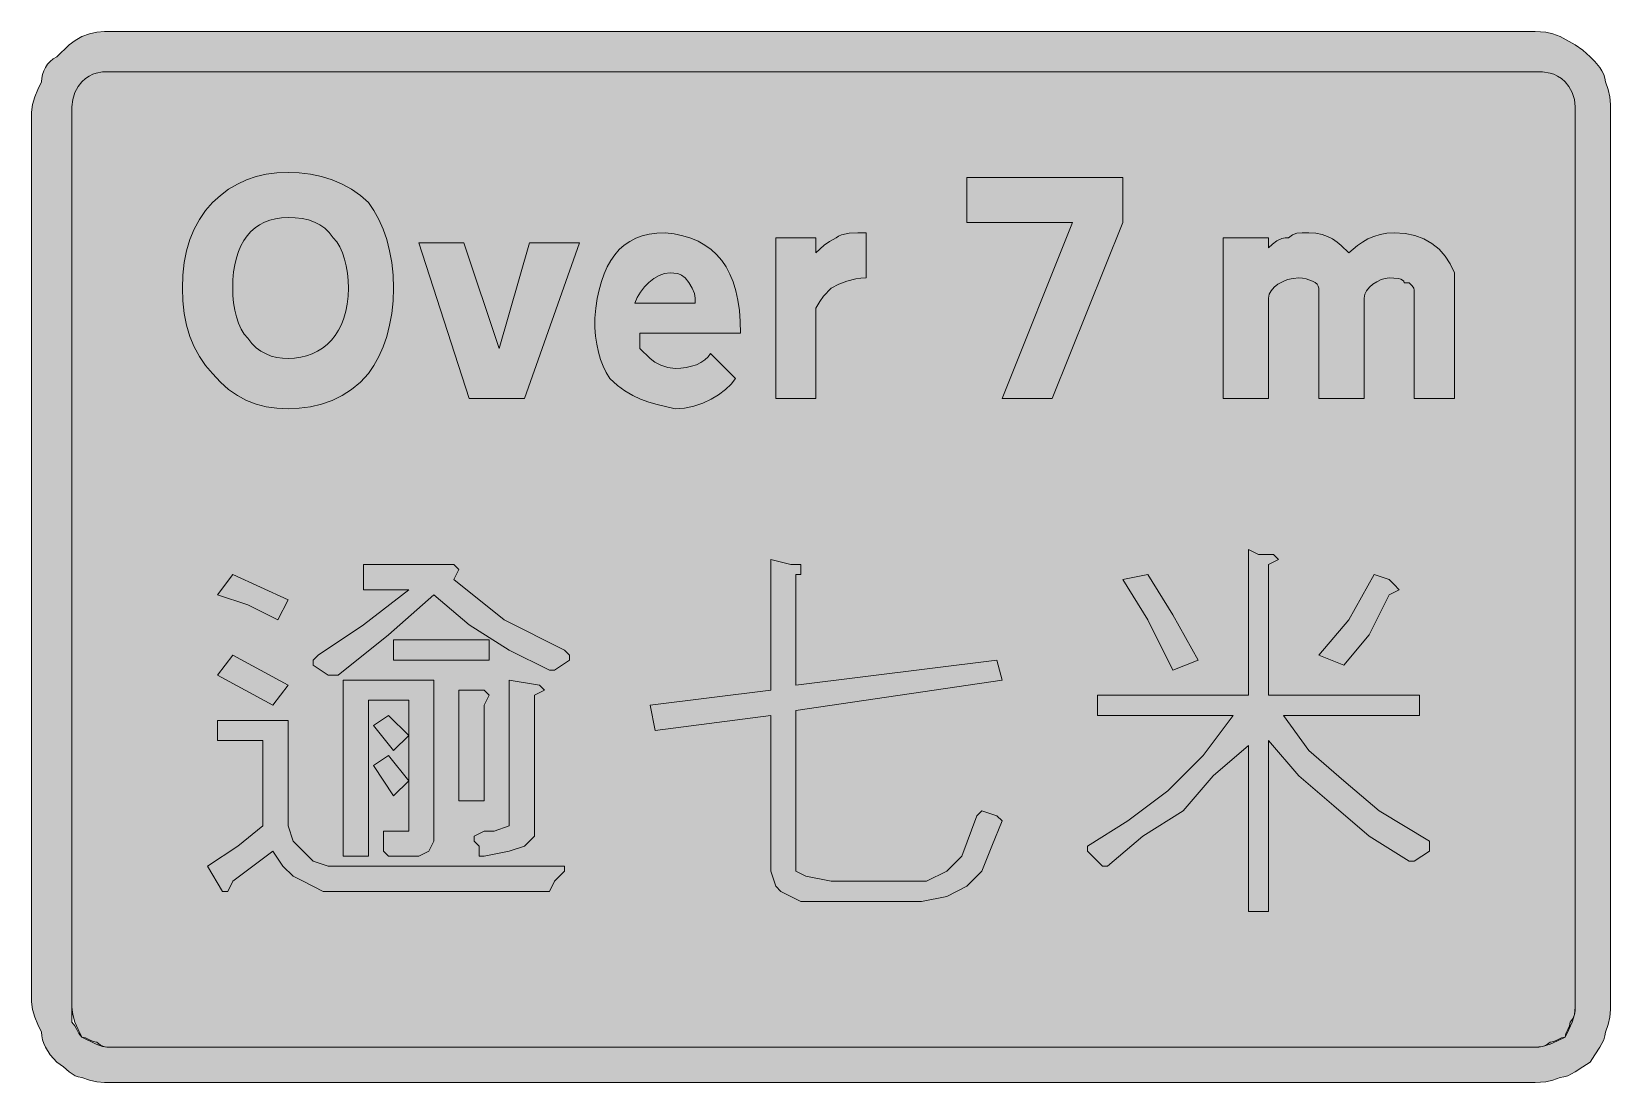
# Model space of a CAD drawing. Header units: metres. Extents: x 95 to 472, y 10 to 261.
import ezdxf

# ---------------------------------------------------------------- set-up
doc = ezdxf.new("R2010")
doc.units = ezdxf.units.M
doc.layers.add('FILL_BLACK_000000', color=7, linetype='Continuous', true_color=0x000000)
doc.layers.add('FILL_WHITE_FFFFFF', color=7, linetype='Continuous', true_color=0xffffff)

msp = doc.modelspace()

# ---------------------------------------------------------------- hatches: boundary and pattern name
at = {"layer": 'FILL_BLACK_000000', "true_color": 0x000000}
h = msp.add_hatch(color=7, dxfattribs=at)
h.dxf.hatch_style = 1
h.paths.add_polyline_path([(95.7, 245.28), (96.47, 247.08), (97.35, 248.88), (97.41, 249.78), (97.57, 250.66), (97.86, 251.52), (98.25, 252.33), (98.76, 253.09), (99.37, 253.77), (100.11, 254.38), (100.95, 254.88), (103.95, 257.73), (105.34, 258.76), (106.95, 259.68), (108.75, 260.37), (110.55, 260.73), (112.35, 260.86), (114.15, 260.88), (453.75, 260.88), (456.3, 260.73), (457.97, 260.37), (459.75, 259.68), (463.35, 257.73), (465.15, 256.47), (466.95, 254.88), (468.02, 253.77), (469.2, 252.33), (469.73, 251.52), (470.16, 250.66), (470.44, 249.78), (470.55, 248.88), (471.24, 247.08), (471.6, 245.28), (471.73, 243.48), (471.75, 241.68), (471.75, 29.28), (471.73, 27.48), (471.6, 25.68), (471.24, 23.88), (470.55, 22.08), (470.44, 21.18), (470.16, 20.28), (469.2, 18.48), (468.02, 16.68), (466.95, 14.88), (465.15, 13.81), (463.35, 12.63), (461.55, 11.67), (460.65, 11.39), (459.75, 11.28), (457.97, 10.59), (456.3, 10.23), (453.75, 10.08), (114.15, 10.08), (112.35, 10.1), (110.55, 10.23), (108.75, 10.59), (106.95, 11.28), (106.1, 11.39), (105.34, 11.67), (103.95, 12.63), (102.56, 13.81), (101.8, 14.38), (100.95, 14.88), (99.37, 16.68), (98.25, 18.48), (97.86, 19.38), (97.57, 20.28), (97.41, 21.18), (97.35, 22.08), (96.47, 23.88), (95.7, 25.68), (95.16, 27.48), (94.95, 29.28), (94.95, 241.68), (95.16, 243.48), (95.7, 245.28)])
h.paths.add_polyline_path([(104.55, 24.48), (105.26, 23.58), (105.75, 22.68), (106.24, 21.78), (106.95, 20.88), (107.85, 20.69), (108.75, 20.28), (109.65, 19.87), (110.55, 19.68), (111.43, 18.99), (112.2, 18.63), (112.95, 18.48), (453.75, 18.48), (454.65, 18.5), (455.55, 18.63), (456.45, 18.99), (457.35, 19.68), (458.25, 19.87), (459.15, 20.28), (460.05, 20.69), (460.95, 20.88), (461.14, 21.78), (461.55, 22.68), (461.96, 23.58), (462.15, 24.48), (462.84, 25.38), (463.2, 26.28), (463.33, 27.18), (463.35, 28.08), (463.35, 242.88), (463.14, 244.66), (462.6, 246.33), (461.83, 247.77), (460.95, 248.88), (460.05, 249.67), (459.15, 250.27), (458.25, 250.69), (457.35, 250.98), (455.55, 251.24), (453.75, 251.28), (112.95, 251.28), (111.84, 251.24), (110.4, 250.98), (109.59, 250.69), (108.73, 250.27), (107.85, 249.67), (106.95, 248.88), (106.07, 247.77), (105.3, 246.33), (104.76, 244.66), (104.55, 242.88), (104.55, 28.08), (104.55, 24.48)], flags=16)
h = msp.add_hatch(color=7, dxfattribs=at)
h.dxf.hatch_style = 1
h.paths.add_polyline_path([(150.97, 171.35), (148.56, 171.96), (146.25, 172.83), (144.06, 173.99), (141.97, 175.44), (140.01, 177.2), (138.15, 179.28), (136.46, 181.19), (135, 183.31), (133.76, 185.63), (132.75, 188.13), (131.96, 190.8), (131.4, 193.62), (131.06, 196.59), (130.95, 199.68), (131.06, 202.77), (131.4, 205.74), (131.96, 208.56), (132.75, 211.23), (133.76, 213.73), (135, 216.05), (136.46, 218.17), (138.15, 220.08), (140.01, 221.77), (141.97, 223.23), (144.06, 224.47), (146.25, 225.48), (148.56, 226.27), (150.97, 226.83), (153.51, 227.17), (156.15, 227.28), (158.85, 227.17), (161.51, 226.83), (164.12, 226.27), (166.65, 225.48), (169.06, 224.47), (171.34, 223.23), (173.44, 221.77), (175.35, 220.08), (176.64, 218.17), (177.81, 216.05), (178.83, 213.73), (179.7, 211.23), (180.4, 208.56), (180.92, 205.74), (181.24, 202.77), (181.35, 199.68), (181.24, 196.59), (180.92, 193.62), (180.4, 190.8), (179.7, 188.13), (178.83, 185.63), (177.81, 183.31), (176.64, 181.19), (175.35, 179.28), (173.44, 177.2), (171.34, 175.44), (169.06, 173.99), (166.65, 172.83), (164.12, 171.96), (161.51, 171.35), (158.85, 170.99), (156.15, 170.88), (153.51, 170.99), (150.97, 171.35)])
h.paths.add_polyline_path([(170.33, 203.24), (170.04, 204.95), (169.65, 206.58), (169.14, 208.09), (168.52, 209.47), (167.79, 210.67), (166.95, 211.68), (165.99, 212.92), (164.92, 213.95), (163.74, 214.78), (162.45, 215.43), (161.04, 215.91), (159.52, 216.24), (157.89, 216.42), (156.15, 216.48), (154.62, 216.41), (153.17, 216.2), (151.81, 215.86), (150.54, 215.37), (149.37, 214.76), (148.28, 214.01), (147.29, 213.14), (146.4, 212.13), (145.61, 211), (144.91, 209.74), (144.32, 208.36), (143.83, 206.86), (143.45, 205.24), (143.17, 203.5), (143.01, 201.65), (142.95, 199.68), (143.01, 197.88), (143.17, 196.12), (143.46, 194.41), (143.85, 192.78), (144.36, 191.27), (144.97, 189.89), (145.71, 188.69), (146.55, 187.68), (147.5, 186.44), (148.56, 185.41), (149.69, 184.58), (150.9, 183.93), (152.16, 183.45), (153.47, 183.12), (154.8, 182.94), (156.15, 182.88), (157.7, 182.95), (159.18, 183.16), (160.6, 183.5), (161.94, 183.99), (163.21, 184.6), (164.4, 185.35), (165.5, 186.22), (166.5, 187.23), (167.41, 188.36), (168.21, 189.62), (168.9, 191), (169.48, 192.5), (169.94, 194.12), (170.28, 195.86), (170.48, 197.71), (170.55, 199.68), (170.49, 201.48), (170.33, 203.24)], flags=16)
h = msp.add_hatch(color=7, dxfattribs=at)
h.dxf.hatch_style = 1
h.paths.add_polyline_path([(318.15, 215.28), (318.15, 226.08), (355.35, 226.08), (355.35, 215.28), (338.55, 173.28), (326.55, 173.28), (343.35, 215.28), (318.15, 215.28)])
h = msp.add_hatch(color=7, dxfattribs=at)
h.dxf.hatch_style = 1
h.paths.add_polyline_path([(261.89, 176.74), (260.53, 175.44), (258.92, 174.22), (257.1, 173.13), (255.11, 172.21), (252.99, 171.5), (250.79, 171.04), (248.55, 170.88), (244.26, 171.84), (242.24, 172.42), (240.3, 173.13), (238.41, 174.01), (236.57, 175.1), (234.75, 176.44), (232.95, 178.08), (232.11, 179.49), (231.38, 181), (230.76, 182.64), (230.25, 184.38), (229.86, 186.24), (229.57, 188.2), (229.41, 190.29), (229.35, 192.48), (229.62, 194.88), (229.97, 197.15), (230.42, 199.26), (230.96, 201.24), (231.6, 203.06), (232.35, 204.74), (233.19, 206.26), (234.15, 207.63), (235.22, 208.85), (236.4, 209.91), (237.71, 210.81), (239.14, 211.55), (240.69, 212.13), (242.38, 212.54), (244.19, 212.8), (246.15, 212.88), (248.33, 212.58), (250.37, 212.14), (252.27, 211.56), (254.02, 210.82), (255.64, 209.92), (257.12, 208.87), (258.45, 207.66), (259.65, 206.28), (260.7, 204.73), (261.62, 203.01), (262.39, 201.12), (263.02, 199.04), (263.52, 196.78), (263.87, 194.34), (264.08, 191.71), (264.15, 188.88), (240.15, 188.88), (240.15, 185.28), (242.55, 182.88), (243.66, 182), (245.1, 181.23), (246.77, 180.69), (248.55, 180.48), (249.9, 180.54), (251.21, 180.7), (252.47, 180.99), (253.65, 181.38), (254.71, 181.89), (255.64, 182.5), (256.39, 183.24), (256.95, 184.08), (262.95, 178.08), (261.89, 176.74)])
h.paths.add_polyline_path([(244.69, 202.66), (243.43, 201.95), (242.25, 201.03), (241.19, 199.94), (240.26, 198.72), (239.51, 197.42), (238.95, 196.08), (253.35, 196.08), (253.35, 197.28), (253.14, 198.37), (252.6, 199.68), (251.83, 200.99), (250.95, 202.08), (250.05, 202.77), (249.15, 203.13), (248.25, 203.26), (247.35, 203.28), (246, 203.12), (244.69, 202.66)], flags=16)
h = msp.add_hatch(color=7, dxfattribs=at)
h.dxf.hatch_style = 1
h.paths.add_polyline_path([(272.55, 173.28), (272.55, 211.68), (282.15, 211.68), (282.15, 208.08), (284.1, 209.88), (285.36, 210.78), (286.95, 211.68), (287.51, 212.08), (288.24, 212.37), (290.1, 212.73), (292.18, 212.86), (294.15, 212.88), (294.15, 202.08), (292.85, 202.03), (291.66, 201.87), (289.5, 201.33), (287.57, 200.56), (285.75, 199.68), (283.95, 197.73), (283.05, 196.47), (282.15, 194.88), (282.15, 173.28), (272.55, 173.28)])
h = msp.add_hatch(color=7, dxfattribs=at)
h.dxf.hatch_style = 1
h.paths.add_polyline_path([(396.01, 201.97), (394.71, 201.67), (393.49, 201.19), (392.4, 200.58), (391.48, 199.85), (390.77, 199.04), (390.31, 198.18), (390.15, 197.28), (390.15, 173.28), (379.35, 173.28), (379.35, 211.68), (390.15, 211.68), (390.15, 209.28), (391.07, 210.16), (392.1, 210.93), (393.36, 211.47), (394.1, 211.63), (394.95, 211.68), (395.87, 212.37), (396.9, 212.73), (398.16, 212.86), (399.75, 212.88), (401.44, 212.77), (402.94, 212.47), (404.26, 211.99), (405.45, 211.38), (406.52, 210.65), (407.51, 209.84), (409.35, 208.08), (411.37, 209.84), (412.56, 210.65), (413.85, 211.38), (415.26, 211.99), (416.77, 212.47), (418.41, 212.77), (420.15, 212.88), (422.74, 212.71), (425.1, 212.22), (427.24, 211.42), (429.15, 210.33), (430.84, 208.95), (432.3, 207.31), (433.54, 205.42), (434.55, 203.28), (434.55, 202.08), (434.55, 200.88), (434.55, 173.28), (424.95, 173.28), (424.95, 198.48), (424.93, 199.19), (424.8, 199.68), (424.44, 200.17), (423.75, 200.88), (422.55, 200.88), (422.44, 201.28), (422.16, 201.57), (421.73, 201.79), (421.2, 201.93), (420.02, 202.06), (418.95, 202.08), (418, 201.97), (417, 201.67), (416, 201.19), (415.05, 200.58), (414.22, 199.85), (413.55, 199.04), (413.11, 198.18), (412.95, 197.28), (412.95, 173.28), (402.15, 173.28), (402.15, 198.48), (402.15, 199.68), (402.04, 200.13), (401.74, 200.56), (401.26, 200.97), (400.65, 201.33), (399.11, 201.87), (398.25, 202.03), (397.35, 202.08), (396.01, 201.97)])
h = msp.add_hatch(color=7, dxfattribs=at)
h.dxf.hatch_style = 1
h.paths.add_polyline_path([(213.75, 210.48), (225.75, 210.48), (212.55, 173.28), (206.55, 173.28), (199.35, 173.28), (187.35, 210.48), (198.15, 210.48), (206.55, 185.28), (213.75, 210.48)])
h = msp.add_hatch(color=7, dxfattribs=at)
h.dxf.hatch_style = 1
h.paths.add_polyline_path([(399.75, 89.28), (408.15, 82.08), (416.55, 74.88), (428.55, 67.68), (428.55, 66.48), (428.55, 65.28), (424.95, 62.88), (423.75, 62.88), (414.15, 68.88), (405.75, 76.08), (397.35, 83.28), (390.15, 91.68), (390.15, 50.88), (385.35, 50.88), (385.35, 90.48), (376.95, 83.28), (369.75, 74.88), (360.15, 68.88), (351.75, 61.68), (350.55, 61.68), (346.95, 65.28), (346.95, 66.48), (356.55, 72.48), (366.15, 79.68), (374.55, 88.08), (381.75, 97.68), (349.35, 97.68), (349.35, 102.48), (385.35, 102.48), (385.35, 137.28), (387.75, 136.08), (391.35, 136.08), (392.55, 134.88), (390.15, 133.68), (390.15, 102.48), (426.15, 102.48), (426.15, 97.68), (393.75, 97.68), (399.75, 89.28)])
h = msp.add_hatch(color=7, dxfattribs=at)
h.dxf.hatch_style = 1
h.paths.add_polyline_path([(196.95, 132.48), (195.75, 130.08), (207.75, 120.48), (222.15, 113.28), (223.35, 112.08), (223.35, 110.88), (219.75, 108.48), (218.55, 108.48), (208.95, 113.28), (199.35, 119.28), (190.95, 126.48), (180.15, 116.88), (168.15, 107.28), (165.75, 107.28), (162.15, 109.68), (162.15, 110.88), (163.35, 112.08), (174.15, 119.28), (184.95, 127.68), (174.15, 127.68), (174.15, 133.68), (195.75, 133.68), (196.95, 132.48)])
h = msp.add_hatch(color=7, dxfattribs=at)
h.dxf.hatch_style = 1
h.paths.add_polyline_path([(271.35, 103.68), (271.35, 134.88), (276.15, 133.68), (278.55, 133.68), (278.55, 132.48), (278.55, 131.28), (277.35, 131.28), (277.35, 104.88), (325.35, 110.88), (326.55, 106.08), (277.35, 98.88), (277.35, 60.48), (279.75, 59.28), (285.75, 58.08), (308.55, 58.08), (313.35, 60.48), (316.95, 64.08), (320.55, 73.68), (321.75, 74.88), (325.35, 73.68), (326.55, 72.48), (324.15, 66.48), (321.75, 60.48), (318.15, 56.88), (313.35, 54.48), (307.35, 53.28), (278.55, 53.28), (276.15, 54.48), (273.75, 55.68), (272.55, 56.88), (271.35, 60.48), (271.35, 97.68), (243.75, 94.08), (242.55, 100.08), (271.35, 103.68)])
h = msp.add_hatch(color=7, dxfattribs=at)
h.dxf.hatch_style = 1
h.paths.add_polyline_path([(146.55, 124.08), (139.35, 126.48), (142.95, 131.28), (156.15, 125.28), (153.75, 120.48), (146.55, 124.08)])
h = msp.add_hatch(color=7, dxfattribs=at)
h.dxf.hatch_style = 1
h.paths.add_polyline_path([(361.35, 120.48), (355.35, 130.08), (361.35, 131.28), (367.35, 121.68), (373.35, 110.88), (367.35, 108.48), (361.35, 120.48)])
h = msp.add_hatch(color=7, dxfattribs=at)
h.dxf.hatch_style = 1
h.paths.add_polyline_path([(409.35, 120.48), (415.35, 131.28), (418.95, 130.08), (420.15, 128.88), (421.35, 127.68), (418.95, 126.48), (414.15, 116.88), (408.15, 109.68), (402.15, 112.08), (409.35, 120.48)])
h = msp.add_hatch(color=7, dxfattribs=at)
h.dxf.hatch_style = 1
h.paths.add_polyline_path([(181.35, 115.68), (204.15, 115.68), (204.15, 110.88), (181.35, 110.88), (181.35, 115.68)])
h = msp.add_hatch(color=7, dxfattribs=at)
h.dxf.hatch_style = 1
h.paths.add_polyline_path([(139.35, 107.28), (142.95, 112.08), (156.15, 104.88), (152.55, 100.08), (139.35, 107.28)])
h = msp.add_hatch(color=7, dxfattribs=at)
h.dxf.hatch_style = 1
h.paths.add_polyline_path([(169.35, 64.08), (169.35, 106.08), (190.95, 106.08), (190.95, 70.08), (190.95, 67.68), (189.75, 65.28), (187.35, 64.08), (186.15, 64.08), (181.35, 64.08), (180.15, 64.08), (178.95, 65.28), (178.95, 70.08), (180.15, 70.08), (183.75, 70.08), (184.95, 70.08), (184.95, 73.68), (184.95, 101.28), (175.35, 101.28), (175.35, 64.08), (169.35, 64.08)])
h = msp.add_hatch(color=7, dxfattribs=at)
h.dxf.hatch_style = 1
h.paths.add_polyline_path([(214.95, 68.88), (212.55, 66.48), (208.95, 65.28), (202.95, 64.08), (201.75, 64.08), (201.75, 66.48), (200.55, 67.68), (200.55, 68.88), (202.95, 70.08), (205.35, 70.08), (208.95, 71.28), (208.95, 73.68), (208.95, 106.08), (216.15, 104.88), (217.35, 103.68), (214.95, 102.48), (214.95, 72.48), (214.95, 68.88)])
h = msp.add_hatch(color=7, dxfattribs=at)
h.dxf.hatch_style = 1
h.paths.add_polyline_path([(196.95, 77.28), (196.95, 103.68), (202.95, 103.68), (204.15, 102.48), (202.95, 100.08), (202.95, 77.28), (196.95, 77.28)])
h = msp.add_hatch(color=7, dxfattribs=at)
h.dxf.hatch_style = 1
h.paths.add_polyline_path([(156.15, 96.48), (156.15, 71.28), (157.35, 67.68), (159.75, 65.28), (162.15, 62.88), (165.75, 61.68), (194.55, 61.68), (219.75, 61.68), (222.15, 61.68), (222.15, 60.48), (219.75, 58.08), (218.55, 55.68), (182.55, 55.68), (164.55, 55.68), (159.75, 58.08), (157.35, 59.28), (154.95, 61.68), (152.55, 65.28), (142.95, 58.08), (141.75, 55.68), (140.55, 55.68), (136.95, 61.68), (144.15, 66.48), (150.15, 71.28), (150.15, 91.68), (139.35, 91.68), (139.35, 96.48), (156.15, 96.48)])
h = msp.add_hatch(color=7, dxfattribs=at)
h.dxf.hatch_style = 1
h.paths.add_polyline_path([(184.95, 92.88), (181.35, 89.28), (176.55, 95.28), (180.15, 97.68), (184.95, 92.88)])
h = msp.add_hatch(color=7, dxfattribs=at)
h.dxf.hatch_style = 1
h.paths.add_polyline_path([(184.95, 82.08), (181.35, 78.48), (176.55, 85.68), (180.15, 88.08), (184.95, 82.08)])
at = {"layer": 'FILL_WHITE_FFFFFF', "true_color": 0xffffff}
h = msp.add_hatch(color=7, dxfattribs=at)
h.dxf.hatch_style = 1
h.paths.add_polyline_path([(112.95, 18.48), (111.84, 18.69), (110.4, 19.23), (106.95, 20.88), (106.07, 22.68), (105.3, 24.48), (104.76, 26.28), (104.55, 28.08), (104.55, 242.88), (104.76, 244.66), (105.3, 246.33), (106.07, 247.77), (106.95, 248.88), (107.85, 249.67), (108.73, 250.27), (109.59, 250.69), (110.4, 250.98), (111.84, 251.24), (112.95, 251.28), (453.75, 251.28), (455.55, 251.24), (457.35, 250.98), (458.25, 250.69), (459.15, 250.27), (460.05, 249.67), (460.95, 248.88), (461.83, 247.77), (462.6, 246.33), (463.14, 244.66), (463.35, 242.88), (463.35, 28.08), (463.14, 26.28), (462.6, 24.48), (461.83, 22.68), (460.95, 20.88), (459.15, 20), (457.35, 19.23), (455.55, 18.69), (453.75, 18.48), (112.95, 18.48)])

# ---------------------------------------------------------------- linework, layer by layer
at = {"layer": 'FILL_BLACK_000000', "lineweight": 0, "true_color": 0x000000}
for points in [[(95.7, 245.28), (96.47, 247.08), (97.35, 248.88), (97.41, 249.78), (97.57, 250.66), (97.86, 251.52), (98.25, 252.33), (98.76, 253.09), (99.37, 253.77), (100.11, 254.38), (100.95, 254.88), (103.95, 257.73), (105.34, 258.76), (106.95, 259.68), (108.75, 260.37), (110.55, 260.73), (112.35, 260.86), (114.15, 260.88), (453.75, 260.88), (456.3, 260.73), (457.97, 260.37), (459.75, 259.68), (463.35, 257.73), (465.15, 256.47), (466.95, 254.88), (468.02, 253.77), (469.2, 252.33), (469.73, 251.52), (470.16, 250.66), (470.44, 249.78), (470.55, 248.88), (471.24, 247.08), (471.6, 245.28), (471.73, 243.48), (471.75, 241.68), (471.75, 29.28), (471.73, 27.48), (471.6, 25.68), (471.24, 23.88), (470.55, 22.08), (470.44, 21.18), (470.16, 20.28), (469.2, 18.48), (468.02, 16.68), (466.95, 14.88), (465.15, 13.81), (463.35, 12.63), (461.55, 11.67), (460.65, 11.39), (459.75, 11.28), (457.97, 10.59), (456.3, 10.23), (453.75, 10.08), (114.15, 10.08), (112.35, 10.1), (110.55, 10.23), (108.75, 10.59), (106.95, 11.28), (106.1, 11.39), (105.34, 11.67), (103.95, 12.63), (102.56, 13.81), (101.8, 14.38), (100.95, 14.88), (99.37, 16.68), (98.25, 18.48), (97.86, 19.38), (97.57, 20.28), (97.41, 21.18), (97.35, 22.08), (96.47, 23.88), (95.7, 25.68), (95.16, 27.48), (94.95, 29.28), (94.95, 241.68), (95.16, 243.48)], [(104.55, 24.48), (105.26, 23.58), (105.75, 22.68), (106.24, 21.78), (106.95, 20.88), (107.85, 20.69), (108.75, 20.28), (109.65, 19.87), (110.55, 19.68), (111.43, 18.99), (112.2, 18.63), (112.95, 18.48), (453.75, 18.48), (454.65, 18.5), (455.55, 18.63), (456.45, 18.99), (457.35, 19.68), (458.25, 19.87), (459.15, 20.28), (460.05, 20.69), (460.95, 20.88), (461.14, 21.78), (461.55, 22.68), (461.96, 23.58), (462.15, 24.48), (462.84, 25.38), (463.2, 26.28), (463.33, 27.18), (463.35, 28.08), (463.35, 242.88), (463.14, 244.66), (462.6, 246.33), (461.83, 247.77), (460.95, 248.88), (460.05, 249.67), (459.15, 250.27), (458.25, 250.69), (457.35, 250.98), (455.55, 251.24), (453.75, 251.28), (112.95, 251.28), (111.84, 251.24), (110.4, 250.98), (109.59, 250.69), (108.73, 250.27), (107.85, 249.67), (106.95, 248.88), (106.07, 247.77), (105.3, 246.33), (104.76, 244.66), (104.55, 242.88), (104.55, 28.08)], [(150.97, 171.35), (148.56, 171.96), (146.25, 172.83), (144.06, 173.99), (141.97, 175.44), (140.01, 177.2), (138.15, 179.28), (136.46, 181.19), (135, 183.31), (133.76, 185.63), (132.75, 188.13), (131.96, 190.8), (131.4, 193.62), (131.06, 196.59), (130.95, 199.68), (131.06, 202.77), (131.4, 205.74), (131.96, 208.56), (132.75, 211.23), (133.76, 213.73), (135, 216.05), (136.46, 218.17), (138.15, 220.08), (140.01, 221.77), (141.97, 223.23), (144.06, 224.47), (146.25, 225.48), (148.56, 226.27), (150.97, 226.83), (153.51, 227.17), (156.15, 227.28), (158.85, 227.17), (161.51, 226.83), (164.12, 226.27), (166.65, 225.48), (169.06, 224.47), (171.34, 223.23), (173.44, 221.77), (175.35, 220.08), (176.64, 218.17), (177.81, 216.05), (178.83, 213.73), (179.7, 211.23), (180.4, 208.56), (180.92, 205.74), (181.24, 202.77), (181.35, 199.68), (181.24, 196.59), (180.92, 193.62), (180.4, 190.8), (179.7, 188.13), (178.83, 185.63), (177.81, 183.31), (176.64, 181.19), (175.35, 179.28), (173.44, 177.2), (171.34, 175.44), (169.06, 173.99), (166.65, 172.83), (164.12, 171.96), (161.51, 171.35), (158.85, 170.99), (156.15, 170.88), (153.51, 170.99)], [(318.15, 215.28), (318.15, 226.08), (355.35, 226.08), (355.35, 215.28), (338.55, 173.28), (326.55, 173.28), (343.35, 215.28)], [(170.33, 203.24), (170.04, 204.95), (169.65, 206.58), (169.14, 208.09), (168.52, 209.47), (167.79, 210.67), (166.95, 211.68), (165.99, 212.92), (164.92, 213.95), (163.74, 214.78), (162.45, 215.43), (161.04, 215.91), (159.52, 216.24), (157.89, 216.42), (156.15, 216.48), (154.62, 216.41), (153.17, 216.2), (151.81, 215.86), (150.54, 215.37), (149.37, 214.76), (148.28, 214.01), (147.29, 213.14), (146.4, 212.13), (145.61, 211), (144.91, 209.74), (144.32, 208.36), (143.83, 206.86), (143.45, 205.24), (143.17, 203.5), (143.01, 201.65), (142.95, 199.68), (143.01, 197.88), (143.17, 196.12), (143.46, 194.41), (143.85, 192.78), (144.36, 191.27), (144.97, 189.89), (145.71, 188.69), (146.55, 187.68), (147.5, 186.44), (148.56, 185.41), (149.69, 184.58), (150.9, 183.93), (152.16, 183.45), (153.47, 183.12), (154.8, 182.94), (156.15, 182.88), (157.7, 182.95), (159.18, 183.16), (160.6, 183.5), (161.94, 183.99), (163.21, 184.6), (164.4, 185.35), (165.5, 186.22), (166.5, 187.23), (167.41, 188.36), (168.21, 189.62), (168.9, 191), (169.48, 192.5), (169.94, 194.12), (170.28, 195.86), (170.48, 197.71), (170.55, 199.68), (170.49, 201.48)], [(261.89, 176.74), (260.53, 175.44), (258.92, 174.22), (257.1, 173.13), (255.11, 172.21), (252.99, 171.5), (250.79, 171.04), (248.55, 170.88), (244.26, 171.84), (242.24, 172.42), (240.3, 173.13), (238.41, 174.01), (236.57, 175.1), (234.75, 176.44), (232.95, 178.08), (232.11, 179.49), (231.38, 181), (230.76, 182.64), (230.25, 184.38), (229.86, 186.24), (229.57, 188.2), (229.41, 190.29), (229.35, 192.48), (229.62, 194.88), (229.97, 197.15), (230.42, 199.26), (230.96, 201.24), (231.6, 203.06), (232.35, 204.74), (233.19, 206.26), (234.15, 207.63), (235.22, 208.85), (236.4, 209.91), (237.71, 210.81), (239.14, 211.55), (240.69, 212.13), (242.38, 212.54), (244.19, 212.8), (246.15, 212.88), (248.33, 212.58), (250.37, 212.14), (252.27, 211.56), (254.02, 210.82), (255.64, 209.92), (257.12, 208.87), (258.45, 207.66), (259.65, 206.28), (260.7, 204.73), (261.62, 203.01), (262.39, 201.12), (263.02, 199.04), (263.52, 196.78), (263.87, 194.34), (264.08, 191.71), (264.15, 188.88), (240.15, 188.88), (240.15, 185.28), (242.55, 182.88), (243.66, 182), (245.1, 181.23), (246.77, 180.69), (248.55, 180.48), (249.9, 180.54), (251.21, 180.7), (252.47, 180.99), (253.65, 181.38), (254.71, 181.89), (255.64, 182.5), (256.39, 183.24), (256.95, 184.08), (262.95, 178.08)], [(272.55, 173.28), (272.55, 211.68), (282.15, 211.68), (282.15, 208.08), (284.1, 209.88), (285.36, 210.78), (286.95, 211.68), (287.51, 212.08), (288.24, 212.37), (290.1, 212.73), (292.18, 212.86), (294.15, 212.88), (294.15, 202.08), (292.85, 202.03), (291.66, 201.87), (289.5, 201.33), (287.57, 200.56), (285.75, 199.68), (283.95, 197.73), (283.05, 196.47), (282.15, 194.88), (282.15, 173.28)], [(396.01, 201.97), (394.71, 201.67), (393.49, 201.19), (392.4, 200.58), (391.48, 199.85), (390.77, 199.04), (390.31, 198.18), (390.15, 197.28), (390.15, 173.28), (379.35, 173.28), (379.35, 211.68), (390.15, 211.68), (390.15, 209.28), (391.07, 210.16), (392.1, 210.93), (393.36, 211.47), (394.1, 211.63), (394.95, 211.68), (395.87, 212.37), (396.9, 212.73), (398.16, 212.86), (399.75, 212.88), (401.44, 212.77), (402.94, 212.47), (404.26, 211.99), (405.45, 211.38), (406.52, 210.65), (407.51, 209.84), (409.35, 208.08), (411.37, 209.84), (412.56, 210.65), (413.85, 211.38), (415.26, 211.99), (416.77, 212.47), (418.41, 212.77), (420.15, 212.88), (422.74, 212.71), (425.1, 212.22), (427.24, 211.42), (429.15, 210.33), (430.84, 208.95), (432.3, 207.31), (433.54, 205.42), (434.55, 203.28), (434.55, 202.08), (434.55, 200.88), (434.55, 173.28), (424.95, 173.28), (424.95, 198.48), (424.93, 199.19), (424.8, 199.68), (424.44, 200.17), (423.75, 200.88), (422.55, 200.88), (422.44, 201.28), (422.16, 201.57), (421.73, 201.79), (421.2, 201.93), (420.02, 202.06), (418.95, 202.08), (418, 201.97), (417, 201.67), (416, 201.19), (415.05, 200.58), (414.22, 199.85), (413.55, 199.04), (413.11, 198.18), (412.95, 197.28), (412.95, 173.28), (402.15, 173.28), (402.15, 198.48), (402.15, 199.68), (402.04, 200.13), (401.74, 200.56), (401.26, 200.97), (400.65, 201.33), (399.11, 201.87), (398.25, 202.03), (397.35, 202.08)], [(213.75, 210.48), (225.75, 210.48), (212.55, 173.28), (206.55, 173.28), (199.35, 173.28), (187.35, 210.48), (198.15, 210.48), (206.55, 185.28)], [(244.69, 202.66), (243.43, 201.95), (242.25, 201.03), (241.19, 199.94), (240.26, 198.72), (239.51, 197.42), (238.95, 196.08), (253.35, 196.08), (253.35, 197.28), (253.14, 198.37), (252.6, 199.68), (251.83, 200.99), (250.95, 202.08), (250.05, 202.77), (249.15, 203.13), (248.25, 203.26), (247.35, 203.28), (246, 203.12)], [(399.75, 89.28), (408.15, 82.08), (416.55, 74.88), (428.55, 67.68), (428.55, 66.48), (428.55, 65.28), (424.95, 62.88), (423.75, 62.88), (414.15, 68.88), (405.75, 76.08), (397.35, 83.28), (390.15, 91.68), (390.15, 50.88), (385.35, 50.88), (385.35, 90.48), (376.95, 83.28), (369.75, 74.88), (360.15, 68.88), (351.75, 61.68), (350.55, 61.68), (346.95, 65.28), (346.95, 66.48), (356.55, 72.48), (366.15, 79.68), (374.55, 88.08), (381.75, 97.68), (349.35, 97.68), (349.35, 102.48), (385.35, 102.48), (385.35, 137.28), (387.75, 136.08), (391.35, 136.08), (392.55, 134.88), (390.15, 133.68), (390.15, 102.48), (426.15, 102.48), (426.15, 97.68), (393.75, 97.68)], [(196.95, 132.48), (195.75, 130.08), (207.75, 120.48), (222.15, 113.28), (223.35, 112.08), (223.35, 110.88), (219.75, 108.48), (218.55, 108.48), (208.95, 113.28), (199.35, 119.28), (190.95, 126.48), (180.15, 116.88), (168.15, 107.28), (165.75, 107.28), (162.15, 109.68), (162.15, 110.88), (163.35, 112.08), (174.15, 119.28), (184.95, 127.68), (174.15, 127.68), (174.15, 133.68), (195.75, 133.68)], [(271.35, 103.68), (271.35, 134.88), (276.15, 133.68), (278.55, 133.68), (278.55, 132.48), (278.55, 131.28), (277.35, 131.28), (277.35, 104.88), (325.35, 110.88), (326.55, 106.08), (277.35, 98.88), (277.35, 60.48), (279.75, 59.28), (285.75, 58.08), (308.55, 58.08), (313.35, 60.48), (316.95, 64.08), (320.55, 73.68), (321.75, 74.88), (325.35, 73.68), (326.55, 72.48), (324.15, 66.48), (321.75, 60.48), (318.15, 56.88), (313.35, 54.48), (307.35, 53.28), (278.55, 53.28), (276.15, 54.48), (273.75, 55.68), (272.55, 56.88), (271.35, 60.48), (271.35, 97.68), (243.75, 94.08), (242.55, 100.08)], [(146.55, 124.08), (139.35, 126.48), (142.95, 131.28), (156.15, 125.28), (153.75, 120.48)], [(361.35, 120.48), (355.35, 130.08), (361.35, 131.28), (367.35, 121.68), (373.35, 110.88), (367.35, 108.48)], [(409.35, 120.48), (415.35, 131.28), (418.95, 130.08), (420.15, 128.88), (421.35, 127.68), (418.95, 126.48), (414.15, 116.88), (408.15, 109.68), (402.15, 112.08)], [(181.35, 115.68), (204.15, 115.68), (204.15, 110.88), (181.35, 110.88)], [(139.35, 107.28), (142.95, 112.08), (156.15, 104.88), (152.55, 100.08)], [(169.35, 64.08), (169.35, 106.08), (190.95, 106.08), (190.95, 70.08), (190.95, 67.68), (189.75, 65.28), (187.35, 64.08), (186.15, 64.08), (181.35, 64.08), (180.15, 64.08), (178.95, 65.28), (178.95, 70.08), (180.15, 70.08), (183.75, 70.08), (184.95, 70.08), (184.95, 73.68), (184.95, 101.28), (175.35, 101.28), (175.35, 64.08)], [(214.95, 68.88), (212.55, 66.48), (208.95, 65.28), (202.95, 64.08), (201.75, 64.08), (201.75, 66.48), (200.55, 67.68), (200.55, 68.88), (202.95, 70.08), (205.35, 70.08), (208.95, 71.28), (208.95, 73.68), (208.95, 106.08), (216.15, 104.88), (217.35, 103.68), (214.95, 102.48), (214.95, 72.48)], [(196.95, 77.28), (196.95, 103.68), (202.95, 103.68), (204.15, 102.48), (202.95, 100.08), (202.95, 77.28)], [(156.15, 96.48), (156.15, 71.28), (157.35, 67.68), (159.75, 65.28), (162.15, 62.88), (165.75, 61.68), (194.55, 61.68), (219.75, 61.68), (222.15, 61.68), (222.15, 60.48), (219.75, 58.08), (218.55, 55.68), (182.55, 55.68), (164.55, 55.68), (159.75, 58.08), (157.35, 59.28), (154.95, 61.68), (152.55, 65.28), (142.95, 58.08), (141.75, 55.68), (140.55, 55.68), (136.95, 61.68), (144.15, 66.48), (150.15, 71.28), (150.15, 91.68), (139.35, 91.68), (139.35, 96.48)], [(184.95, 92.88), (181.35, 89.28), (176.55, 95.28), (180.15, 97.68)], [(184.95, 82.08), (181.35, 78.48), (176.55, 85.68), (180.15, 88.08)]]:
    msp.add_lwpolyline(points, close=True, dxfattribs=at)
at = {"layer": 'FILL_WHITE_FFFFFF', "lineweight": 0, "true_color": 0xffffff}
msp.add_lwpolyline([(112.95, 18.48), (111.84, 18.69), (110.4, 19.23), (106.95, 20.88), (106.07, 22.68), (105.3, 24.48), (104.76, 26.28), (104.55, 28.08), (104.55, 242.88), (104.76, 244.66), (105.3, 246.33), (106.07, 247.77), (106.95, 248.88), (107.85, 249.67), (108.73, 250.27), (109.59, 250.69), (110.4, 250.98), (111.84, 251.24), (112.95, 251.28), (453.75, 251.28), (455.55, 251.24), (457.35, 250.98), (458.25, 250.69), (459.15, 250.27), (460.05, 249.67), (460.95, 248.88), (461.83, 247.77), (462.6, 246.33), (463.14, 244.66), (463.35, 242.88), (463.35, 28.08), (463.14, 26.28), (462.6, 24.48), (461.83, 22.68), (460.95, 20.88), (459.15, 20), (457.35, 19.23), (455.55, 18.69), (453.75, 18.48)], close=True, dxfattribs=at)

doc.saveas('drawing.dxf')
